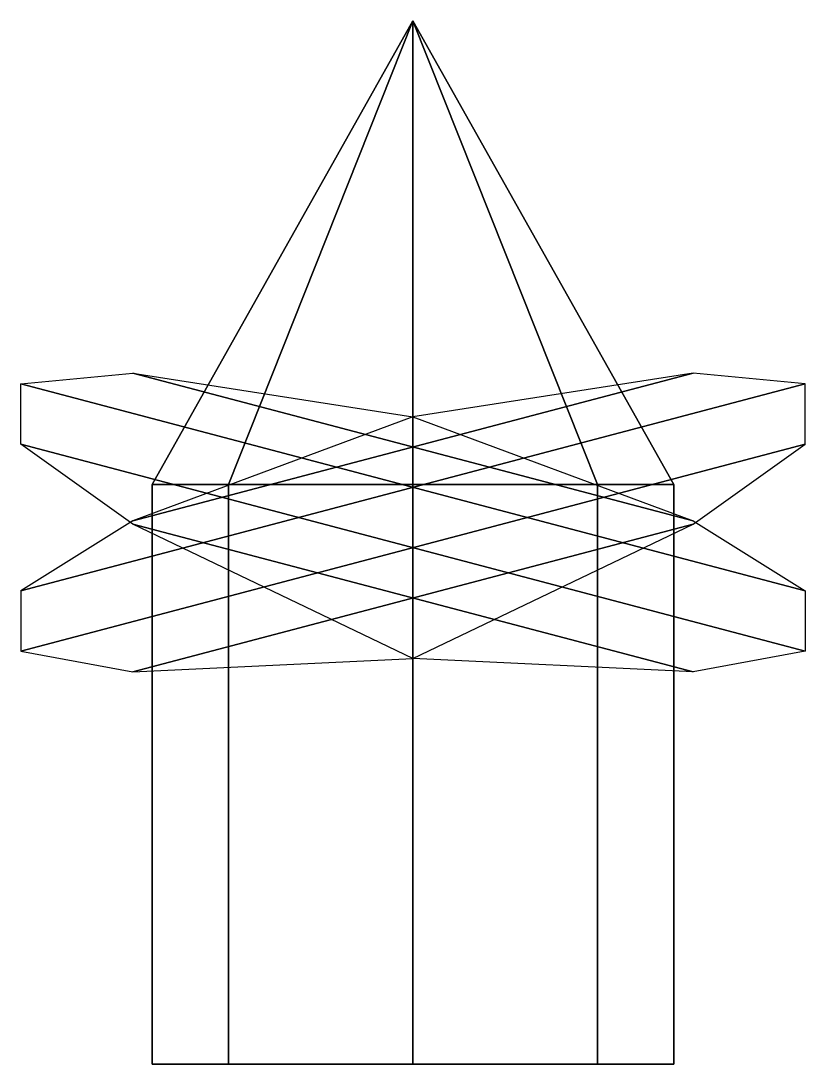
# Model space of a CAD drawing. Extents: x -0.068 to 0.068, y 5.44 to 5.62.
import ezdxf

# ---------------------------------------------------------------- set-up
doc = ezdxf.new("R2010")
doc.units = 0
doc.layers.add('PROPELLER', color=1, linetype='CONTINUOUS')

msp = doc.modelspace()

# ---------------------------------------------------------------- linework, layer by layer
at = {"layer": 'PROPELLER'}
for points in [[(-0.03182, 5.54, -0.03182), (-0.045, 5.54), (0, 5.62)], [(-0.045, 5.54), (-0.03182, 5.54, 0.03182), (0, 5.62)], [(0, 5.54, -0.045), (-0.03182, 5.54, -0.03182), (0, 5.62)], [(-0.03182, 5.54, 0.03182), (0, 5.54, 0.045), (0, 5.62)], [(0.045, 5.54), (0.03182, 5.54, -0.03182), (0, 5.62)], [(0.03182, 5.54, -0.03182), (0, 5.54, -0.045), (0, 5.62)], [(0, 5.54, 0.045), (0.03182, 5.54, 0.03182), (0, 5.62)], [(0.03182, 5.54, 0.03182), (0.045, 5.54), (0, 5.62)], [(0.0483, 5.55921, -0.20456), (-0.0483, 5.53372, -0.20906), (-0.06761, 5.52168, -0.17056), (0.06761, 5.55736, -0.16427)], [(-0.0483, 5.55921, 0.20456), (0.0483, 5.53372, 0.20906), (0.06761, 5.52168, 0.17056), (-0.06761, 5.55736, 0.16427)], [(0, 5.55168, -0.23635), (0, 5.55168, -0.23635), (-0.0483, 5.53372, -0.20906), (0.0483, 5.55921, -0.20456)], [(0, 5.55168, 0.23635), (0, 5.55168, 0.23635), (0.0483, 5.53372, 0.20906), (-0.0483, 5.55921, 0.20456)], [(0.06761, 5.55736, -0.16427), (-0.06761, 5.52168, -0.17056), (-0.06761, 5.51126, -0.11147), (0.06761, 5.54694, -0.10518)], [(-0.06761, 5.55736, 0.16427), (0.06761, 5.52168, 0.17056), (0.06761, 5.51126, 0.11147), (-0.06761, 5.54694, 0.10518)], [(0.06761, 5.54694, -0.10518), (-0.06761, 5.51126, -0.11147), (-0.0483, 5.50767, -0.06134), (0.0483, 5.53316, -0.05684)], [(-0.06761, 5.54694, 0.10518), (0.06761, 5.51126, 0.11147), (0.0483, 5.50767, 0.06134), (-0.0483, 5.53316, 0.05684)], [(-0.03182, 5.54, 0.03182), (-0.045, 5.54), (-0.045, 5.44), (-0.03182, 5.44, 0.03182)], [(-0.045, 5.54), (-0.03182, 5.54, -0.03182), (-0.03182, 5.44, -0.03182), (-0.045, 5.44)], [(0, 5.54, 0.045), (-0.03182, 5.54, 0.03182), (-0.03182, 5.44, 0.03182), (0, 5.44, 0.045)], [(-0.03182, 5.54, -0.03182), (0, 5.54, -0.045), (0, 5.44, -0.045), (-0.03182, 5.44, -0.03182)], [(0.03182, 5.54, 0.03182), (0, 5.54, 0.045), (0, 5.44, 0.045), (0.03182, 5.44, 0.03182)], [(0, 5.54, -0.045), (0.03182, 5.54, -0.03182), (0.03182, 5.44, -0.03182), (0, 5.44, -0.045)], [(0.045, 5.54), (0.03182, 5.54, 0.03182), (0.03182, 5.44, 0.03182), (0.045, 5.44)], [(0.03182, 5.54, -0.03182), (0.045, 5.54), (0.045, 5.44), (0.03182, 5.44, -0.03182)], [(0.0483, 5.53316, -0.05684), (-0.0483, 5.50767, -0.06134), (0, 5.51)], [(-0.0483, 5.53316, 0.05684), (0.0483, 5.50767, 0.06134), (0, 5.51)]]:
    msp.add_3dface(points, dxfattribs=at)

doc.saveas('drawing.dxf')
